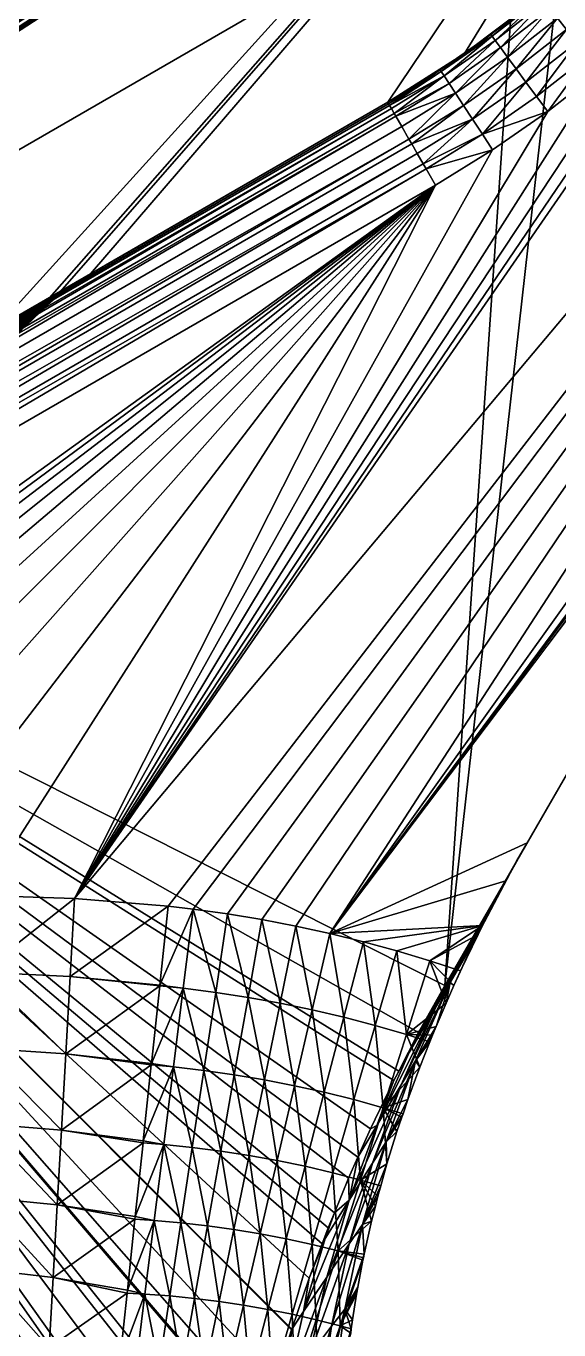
# Model space of a CAD drawing. Header units: metres. Extents: x -44.6 to 35.4, y -44.1 to 26.9.
# Drawn here: x 8.24 to 13.81, y -26.23 to -12.6 of the extents above; entities that cross this region are included whole.
import ezdxf

# ---------------------------------------------------------------- set-up
doc = ezdxf.new("R2010")
doc.units = ezdxf.units.M

msp = doc.modelspace()

# ---------------------------------------------------------------- linework, layer by layer
for points in [[(4.140051, -13.14953, 114.663116), (17.724459, -4.469319, 114.232147), (17.695774, -4.748909, 113.849396)], [(17.724459, -4.469319, 114.232147), (4.140051, -13.14953, 114.663116), (4.419555, -12.813452, 114.87146)], [(17.724459, -4.469319, 114.232147), (4.419555, -12.813452, 114.87146), (4.679058, -12.473799, 115.090851)], [(4.140051, -13.14953, 114.663116), (17.695774, -4.748909, 113.849396), (17.661949, -5.015079, 113.456718)], [(2.237659, -14.918942, 113.873039), (17.661142, -5.021428, 113.44735), (17.623137, -5.273853, 113.04364)], [(17.661142, -5.021428, 113.44735), (2.237659, -14.918942, 113.873039), (2.484831, -14.73149, 113.914696)], [(2.484831, -14.73149, 113.914696), (2.723583, -14.540134, 113.971428), (17.661142, -5.021428, 113.44735)], [(17.661142, -5.021428, 113.44735), (2.723583, -14.540134, 113.971428), (2.907681, -14.385259, 114.026505)], [(2.907681, -14.385259, 114.026505), (3.086939, -14.227962, 114.089783), (17.661142, -5.021428, 113.44735)], [(3.086939, -14.227962, 114.089783), (3.431673, -13.906092, 114.238724), (17.661142, -5.021428, 113.44735)], [(17.661142, -5.021428, 113.44735), (3.431673, -13.906092, 114.238724), (3.768944, -13.563991, 114.419838)], [(17.661142, -5.021428, 113.44735), (3.768944, -13.563991, 114.419838), (4.084986, -13.215741, 114.62207)], [(17.661142, -5.021428, 113.44735), (4.084986, -13.215741, 114.62207), (4.140051, -13.14953, 114.663116)], [(4.140051, -13.14953, 114.663116), (17.661949, -5.015079, 113.456718), (17.661142, -5.021428, 113.44735)], [(4.748783, -19.262552, 123.214554), (17.662024, -5.01509, 123.214554), (6.634418, -8.177926, 123.214554)], [(17.662024, -5.01509, 123.214554), (4.748783, -19.262552, 123.214554), (8.177211, -15.78687, 123.214554)], [(8.177211, -15.78687, 123.214554), (8.521244, -15.458894, 123.214554), (17.662024, -5.01509, 123.214554)], [(17.662024, -5.01509, 123.214554), (8.521244, -15.458894, 123.214554), (8.91276, -15.189372, 123.214554)], [(17.662024, -5.01509, 123.214554), (8.91276, -15.189372, 123.214554), (12.021021, -13.394816, 123.214554)], [(17.662024, -5.01509, 123.214554), (12.021021, -13.394816, 123.214554), (12.823813, -12.885969, 123.214554)], [(12.823813, -12.885969, 123.214554), (13.581844, -12.312566, 123.214554), (17.662024, -5.01509, 123.214554)], [(2.237659, -14.918942, 113.873039), (17.623137, -5.273853, 113.04364), (17.582113, -5.511374, 112.629128)], [(-9.569933, -22.998188, 113.261086), (17.582113, -5.511374, 112.629128), (17.539806, -5.729962, 112.209213)], [(1.567932, -15.377199, 113.843132), (17.582113, -5.511374, 112.629128), (-9.569933, -22.998188, 113.261086)], [(1.567932, -15.377199, 113.843132), (1.767697, -15.247705, 113.839844), (17.582113, -5.511374, 112.629128)], [(1.767697, -15.247705, 113.839844), (1.965553, -15.113539, 113.846657), (17.582113, -5.511374, 112.629128)], [(17.582113, -5.511374, 112.629128), (1.965553, -15.113539, 113.846657), (2.237659, -14.918942, 113.873039)], [(-9.569933, -22.998188, 113.261086), (17.539806, -5.729962, 112.209213), (17.497314, -5.928675, 111.781853)], [(17.497314, -5.928675, 111.781853), (-9.395149, -23.300922, 112.287781), (-9.569933, -22.998188, 113.261086)], [(-9.395149, -23.300922, 112.287781), (17.497314, -5.928675, 111.781853), (17.492678, -5.950356, 111.735222)], [(17.492678, -5.950356, 111.735222), (17.453777, -6.118046, 111.326683), (-9.395149, -23.300922, 112.287781)], [(-9.395149, -23.300922, 112.287781), (17.453777, -6.118046, 111.326683), (17.416901, -6.267367, 110.911598)], [(17.416901, -6.267367, 110.911598), (-9.258131, -23.538244, 111.290581), (-9.395149, -23.300922, 112.287781)], [(-9.258131, -23.538244, 111.290581), (17.416901, -6.267367, 110.911598), (17.38167, -6.402583, 110.47126)], [(-9.258131, -23.538244, 105.138535), (17.416901, -6.267367, 105.517509), (12.551908, -9.18337, 104.714561)], [(17.381706, -6.402446, 105.957367), (17.416901, -6.267367, 105.517509), (-9.258131, -23.538244, 105.138535)], [(17.350845, -6.515698, 106.406235), (17.381706, -6.402446, 105.957367), (-9.258131, -23.538244, 105.138535)], [(-9.258131, -23.538244, 111.290581), (17.38167, -6.402583, 110.47126), (17.350845, -6.515698, 110.022881)], [(-9.258131, -23.538244, 105.138535), (-9.159682, -23.708763, 106.153786), (17.350845, -6.515698, 106.406235)], [(17.350845, -6.515698, 110.022881), (-9.159682, -23.708763, 110.275322), (-9.258131, -23.538244, 111.290581)], [(-9.159682, -23.708763, 110.275322), (17.350845, -6.515698, 110.022881), (17.325912, -6.604013, 109.574196)], [(17.325846, -6.604247, 106.8563), (17.350845, -6.515698, 106.406235), (-9.159682, -23.708763, 106.153786)], [(-9.159682, -23.708763, 110.275322), (17.325912, -6.604013, 109.574196), (17.307434, -6.667793, 109.121834)], [(17.307434, -6.667792, 107.307274), (17.325846, -6.604247, 106.8563), (-9.159682, -23.708763, 106.153786)], [(-9.159682, -23.708763, 106.153786), (-9.100381, -23.811476, 107.181137), (17.307434, -6.667792, 107.307274)], [(17.307434, -6.667793, 109.121834), (-9.100381, -23.811476, 109.247971), (-9.159682, -23.708763, 110.275322)], [(17.296112, -6.706204, 107.760666), (17.307434, -6.667792, 107.307274), (-9.100381, -23.811476, 107.181137)], [(-9.100381, -23.811476, 109.247971), (17.307434, -6.667793, 109.121834), (17.296103, -6.706233, 108.667938)], [(8.746786, -21.719042, 95.214554), (21.437355, -6.63045, 95.214554), (15.745667, -11.589115, 95.214554)], [(21.437355, -6.63045, 95.214554), (8.746786, -21.719042, 95.214554), (9.724518, -21.798756, 95.214554)], [(21.437355, -6.63045, 95.214554), (9.724518, -21.798756, 95.214554), (9.985228, -21.828854, 95.214554)], [(9.985228, -21.828854, 95.214554), (10.346377, -21.878706, 95.214554), (21.437355, -6.63045, 95.214554)], [(10.346377, -21.878706, 95.214554), (10.705107, -21.937735, 95.214554), (21.437355, -6.63045, 95.214554)], [(10.705107, -21.937735, 95.214554), (11.061378, -22.005899, 95.214554), (21.437355, -6.63045, 95.214554)], [(21.437355, -6.63045, 95.214554), (11.061378, -22.005899, 95.214554), (11.415153, -22.083172, 95.214554)], [(11.415153, -22.083172, 95.214554), (22.101021, -7.142274, 95.214554), (21.437355, -6.63045, 95.214554)], [(17.292297, -6.719032, 108.214554), (17.296112, -6.706204, 107.760666), (-9.100381, -23.811476, 107.181137)], [(-9.083311, -23.841042, 108.3573), (-9.100381, -23.811476, 109.247971), (17.296103, -6.706233, 108.667938)], [(-9.100381, -23.811476, 107.181137), (-9.080575, -23.845781, 108.214554), (17.292297, -6.719032, 108.214554)], [(-9.083311, -23.841042, 108.3573), (17.296103, -6.706233, 108.667938), (17.292297, -6.719032, 108.214554)], [(17.292297, -6.719032, 108.214554), (-9.080575, -23.845781, 108.214554), (-9.083311, -23.841042, 108.3573)], [(18.411325, -12.660545, 95.214554), (22.101021, -7.142274, 95.214554), (11.415153, -22.083172, 95.214554)], [(5.81724, -12.935119, 102.660133), (12.421088, -9.122383, 93.214554), (1.162759, -15.622385, 93.214554)], [(2.16276, -17.354435, 91.214554), (1.162759, -15.622385, 93.214554), (12.421088, -9.122383, 93.214554)], [(12.421088, -9.122383, 93.214554), (13.421089, -10.854434, 91.214554), (2.16276, -17.354435, 91.214554)], [(12.421088, -9.122383, 93.214554), (5.81724, -12.935119, 102.660133), (6.80134, -12.366948, 102.829315)], [(12.551908, -9.18337, 104.714561), (12.54543, -9.18733, 104.713814), (-9.258131, -23.538244, 105.138535)], [(12.54543, -9.18733, 104.713814), (12.356183, -9.303044, 104.692131), (-9.258131, -23.538244, 105.138535)], [(-9.258131, -23.538244, 105.138535), (12.356183, -9.303044, 104.692131), (11.400225, -9.867153, 104.532005)], [(-9.395149, -23.300922, 104.141327), (11.400225, -9.867153, 104.532005), (10.661944, -10.302811, 104.40834)], [(11.400225, -9.867153, 104.532005), (-9.395149, -23.300922, 104.141327), (-9.258131, -23.538244, 105.138535)], [(10.661944, -10.302811, 104.40834), (9.564769, -10.949941, 104.235352), (-9.395149, -23.300922, 104.141327)], [(12.618902, -22.626551, 91.214554), (13.421089, -10.854434, 91.214554), (13.98401, -10.485868, 91.214554)], [(13.98401, -10.485868, 91.214554), (18.706617, -12.082315, 91.214554), (12.618902, -22.626551, 91.214554)], [(2.16276, -17.354435, 91.214554), (13.421089, -10.854434, 91.214554), (12.618902, -22.626551, 91.214554)], [(-9.395149, -23.300922, 104.141327), (9.564769, -10.949941, 104.235352), (8.830398, -11.383082, 104.119568)], [(8.830398, -11.383082, 104.119568), (6.792169, -12.584664, 103.815926), (-9.395149, -23.300922, 104.141327)], [(15.745667, -11.589115, 95.214554), (15.273585, -12.107535, 95.214554), (8.746786, -21.719042, 95.214554)], [(8.746786, -21.719042, 95.214554), (15.273585, -12.107535, 95.214554), (14.773179, -12.598671, 95.214554)], [(12.618902, -22.626551, 91.214554), (18.706617, -12.082315, 91.214554), (18.668928, -12.147594, 91.370338)], [(14.292225, -12.080325, 95.507446), (13.794888, -12.516478, 95.507446), (13.891568, -12.633166, 95.383087)], [(18.668928, -12.147594, 91.370338), (18.381775, -12.64496, 92.611183), (12.618902, -22.626551, 91.214554)], [(13.581844, -12.312566, 123.214554), (12.823813, -12.885969, 123.214554), (13.099953, -12.688397, 96.214554)], [(13.581287, -12.311853, 96.214554), (13.099953, -12.688397, 96.214554), (13.111362, -12.703857, 96.019463)], [(13.099953, -12.688397, 96.214554), (13.581287, -12.311853, 96.214554), (13.581844, -12.312566, 123.214554)], [(13.111362, -12.703857, 96.019463), (13.620281, -12.305736, 96.019463), (13.581287, -12.311853, 96.214554)], [(13.620281, -12.305736, 96.019463), (13.111362, -12.703857, 96.019463), (13.145154, -12.749643, 95.831871)], [(13.145154, -12.749643, 95.831871), (13.656587, -12.349555, 95.831871), (13.620281, -12.305736, 96.019463)], [(13.656587, -12.349555, 95.831871), (13.145154, -12.749643, 95.831871), (13.200029, -12.823997, 95.658981)], [(13.200029, -12.823997, 95.658981), (13.715545, -12.420714, 95.658981), (13.656587, -12.349555, 95.831871)], [(13.715545, -12.420714, 95.658981), (13.200029, -12.823997, 95.658981), (13.273878, -12.924059, 95.507446)], [(13.273878, -12.924059, 95.507446), (13.794888, -12.516478, 95.507446), (13.715545, -12.420714, 95.658981)], [(13.794888, -12.516478, 95.507446), (13.273878, -12.924059, 95.507446), (13.363864, -13.045984, 95.383087)], [(13.363864, -13.045984, 95.383087), (13.891568, -12.633166, 95.383087), (13.794888, -12.516478, 95.507446)], [(14.773179, -12.598671, 95.214554), (14.246022, -13.060976, 95.214554), (8.746786, -21.719042, 95.214554)], [(11.415153, -22.083172, 95.214554), (18.122473, -13.110859, 95.214554), (18.411325, -12.660545, 95.214554)], [(12.618902, -22.626551, 91.214554), (18.381775, -12.64496, 92.611183), (18.10202, -13.129509, 93.920677)], [(13.891568, -12.633166, 95.383087), (13.363864, -13.045984, 95.383087), (13.466527, -13.185089, 95.290672)], [(13.466527, -13.185089, 95.290672), (14.00187, -12.766295, 95.290672), (13.891568, -12.633166, 95.383087)], [(12.821237, -12.882264, 96.214554), (12.580922, -13.072818, 96.019463), (13.111362, -12.703857, 96.019463)], [(13.111362, -12.703857, 96.019463), (12.580922, -13.072818, 96.019463), (12.612093, -13.120426, 95.831871)], [(12.612093, -13.120426, 95.831871), (13.145154, -12.749643, 95.831871), (13.111362, -12.703857, 96.019463)], [(13.145154, -12.749643, 95.831871), (12.612093, -13.120426, 95.831871), (12.662713, -13.19774, 95.658981)], [(12.662713, -13.19774, 95.658981), (13.200029, -12.823997, 95.658981), (13.145154, -12.749643, 95.831871)], [(13.111362, -12.703857, 96.019463), (13.099953, -12.688397, 96.214554), (12.821237, -12.882264, 96.214554)], [(12.823813, -12.885969, 123.214554), (12.821237, -12.882264, 96.214554), (13.099953, -12.688397, 96.214554)], [(14.00187, -12.766295, 95.290672), (13.466527, -13.185089, 95.290672), (13.577924, -13.336025, 95.233772)], [(13.577924, -13.336025, 95.233772), (14.121554, -12.910748, 95.233772), (14.00187, -12.766295, 95.290672)], [(12.570396, -13.056742, 96.214554), (12.823813, -12.885969, 123.214554), (12.021021, -13.394816, 123.214554)], [(12.821237, -12.882264, 96.214554), (12.570396, -13.056742, 96.214554), (12.580922, -13.072818, 96.019463)], [(12.570396, -13.056742, 96.214554), (12.821237, -12.882264, 96.214554), (12.823813, -12.885969, 123.214554)], [(13.200029, -12.823997, 95.658981), (12.662713, -13.19774, 95.658981), (12.730835, -13.301785, 95.507446)], [(12.730835, -13.301785, 95.507446), (13.273878, -12.924059, 95.507446), (13.200029, -12.823997, 95.658981)], [(13.273878, -12.924059, 95.507446), (12.730835, -13.301785, 95.507446), (12.813843, -13.428564, 95.383087)], [(12.813843, -13.428564, 95.383087), (13.363864, -13.045984, 95.383087), (13.273878, -12.924059, 95.507446)], [(14.121554, -12.910748, 95.233772), (13.577924, -13.336025, 95.233772), (13.693772, -13.492995, 95.214554)], [(13.693772, -13.492995, 95.214554), (14.246022, -13.060976, 95.214554), (14.121554, -12.910748, 95.233772)], [(14.246022, -13.060976, 95.214554), (13.693772, -13.492995, 95.214554), (8.746786, -21.719042, 95.214554)], [(12.570396, -13.056742, 96.214554), (12.02102, -13.394815, 96.214554), (12.030627, -13.411455, 96.019463)], [(12.021021, -13.394816, 123.214554), (12.02102, -13.394815, 96.214554), (12.570396, -13.056742, 96.214554)], [(12.030627, -13.411455, 96.019463), (12.580922, -13.072818, 96.019463), (12.570396, -13.056742, 96.214554)], [(12.580922, -13.072818, 96.019463), (12.030627, -13.411455, 96.019463), (12.040105, -13.427871, 95.956978)], [(12.612093, -13.120426, 95.831871), (12.580922, -13.072818, 96.019463), (12.040105, -13.427871, 95.956978)], [(13.363864, -13.045984, 95.383087), (12.813843, -13.428564, 95.383087), (12.908545, -13.573206, 95.290672)], [(12.908545, -13.573206, 95.290672), (13.466527, -13.185089, 95.290672), (13.363864, -13.045984, 95.383087)], [(17.846838, -13.571497, 95.214554), (18.122473, -13.110859, 95.214554), (11.415153, -22.083172, 95.214554)], [(12.040105, -13.427871, 95.956978), (12.05908, -13.460737, 95.831871), (12.612093, -13.120426, 95.831871)], [(12.612093, -13.120426, 95.831871), (12.05908, -13.460737, 95.831871), (12.089895, -13.51411, 95.716576)], [(12.089895, -13.51411, 95.716576), (12.662713, -13.19774, 95.658981), (12.612093, -13.120426, 95.831871)], [(12.089895, -13.51411, 95.716576), (12.105286, -13.540767, 95.658981), (12.662713, -13.19774, 95.658981)], [(12.730835, -13.301785, 95.507446), (12.662713, -13.19774, 95.658981), (12.105286, -13.540767, 95.658981)], [(12.637504, -22.594332, 91.291245), (12.618902, -22.626551, 91.214554), (18.10202, -13.129509, 93.920677)], [(18.10202, -13.129509, 93.920677), (12.924656, -22.09697, 92.525604), (12.637504, -22.594332, 91.291245)], [(13.466527, -13.185089, 95.290672), (12.908545, -13.573206, 95.290672), (13.011303, -13.730152, 95.233772)], [(13.093876, -21.803871, 93.300705), (12.924656, -22.09697, 92.525604), (18.10202, -13.129509, 93.920677)], [(13.011303, -13.730152, 95.233772), (13.577924, -13.336025, 95.233772), (13.466527, -13.185089, 95.290672)], [(13.369132, -21.327114, 94.646561), (13.093876, -21.803871, 93.300705), (18.10202, -13.129509, 93.920677)], [(13.369132, -21.327114, 94.646561), (18.10202, -13.129509, 93.920677), (17.846838, -13.571497, 95.214554)], [(12.105286, -13.540767, 95.658981), (12.167467, -13.648468, 95.507446), (12.730835, -13.301785, 95.507446)], [(12.730835, -13.301785, 95.507446), (12.167467, -13.648468, 95.507446), (12.243236, -13.779702, 95.383087)], [(12.243236, -13.779702, 95.383087), (12.813843, -13.428564, 95.383087), (12.730835, -13.301785, 95.507446)], [(13.693772, -13.492995, 95.214554), (13.577924, -13.336025, 95.233772), (13.011303, -13.730152, 95.233772)], [(12.030627, -13.411455, 96.019463), (12.02102, -13.394815, 96.214554), (-8.330575, -25.144817, 96.214554)], [(-3.08724, -22.117577, 99.214554), (-8.330575, -25.144817, 96.214554), (12.02102, -13.394815, 96.214554)], [(12.030627, -13.411455, 96.019463), (-8.330575, -25.144817, 96.214554), (-8.313538, -25.174328, 95.955734)], [(-8.313538, -25.174328, 95.955734), (12.040105, -13.427871, 95.956978), (12.030627, -13.411455, 96.019463)], [(12.05908, -13.460737, 95.831871), (12.040105, -13.427871, 95.956978), (-8.313538, -25.174328, 95.955734)], [(-8.313538, -25.174328, 95.955734), (-8.263588, -25.260843, 95.714554), (12.05908, -13.460737, 95.831871)], [(-8.263588, -25.260843, 95.714554), (12.089895, -13.51411, 95.716576), (12.05908, -13.460737, 95.831871)], [(12.02102, -13.394815, 96.214554), (8.91276, -15.189371, 99.214554), (-3.08724, -22.117577, 99.214554)], [(8.91276, -15.189371, 99.214554), (12.02102, -13.394815, 96.214554), (12.021021, -13.394816, 123.214554)], [(12.021021, -13.394816, 123.214554), (8.91276, -15.189372, 123.214554), (8.91276, -15.189371, 99.214554)], [(12.813843, -13.428564, 95.383087), (12.243236, -13.779702, 95.383087), (12.272029, -13.829575, 95.352303)], [(12.908545, -13.573206, 95.290672), (12.813843, -13.428564, 95.383087), (12.272029, -13.829575, 95.352303)], [(12.105286, -13.540767, 95.658981), (12.089895, -13.51411, 95.716576), (-8.263588, -25.260843, 95.714554)], [(12.105286, -13.540767, 95.658981), (-8.263588, -25.260843, 95.714554), (-8.184129, -25.39847, 95.507446)], [(-8.184129, -25.39847, 95.507446), (12.167467, -13.648468, 95.507446), (12.105286, -13.540767, 95.658981)], [(8.746786, -21.719042, 95.214554), (13.693772, -13.492995, 95.214554), (13.118168, -13.89337, 95.214554)], [(13.478681, -21.137369, 95.214554), (17.846838, -13.571497, 95.214554), (11.415153, -22.083172, 95.214554)], [(12.272029, -13.829575, 95.352303), (12.329679, -13.929427, 95.290672), (12.908545, -13.573206, 95.290672)], [(12.908545, -13.573206, 95.290672), (12.329679, -13.929427, 95.290672), (12.392232, -14.037772, 95.252724)], [(12.392232, -14.037772, 95.252724), (13.011303, -13.730152, 95.233772), (12.908545, -13.573206, 95.290672)], [(13.011303, -13.730152, 95.233772), (13.118168, -13.89337, 95.214554), (13.693772, -13.492995, 95.214554)], [(17.846838, -13.571497, 95.214554), (13.478681, -21.137369, 95.214554), (13.369132, -21.327114, 94.646561)], [(12.243236, -13.779702, 95.383087), (12.167467, -13.648468, 95.507446), (-8.184129, -25.39847, 95.507446)], [(12.392232, -14.037772, 95.252724), (12.423475, -14.091887, 95.233772), (13.011303, -13.730152, 95.233772)], [(13.118168, -13.89337, 95.214554), (13.011303, -13.730152, 95.233772), (12.423475, -14.091887, 95.233772)], [(12.243236, -13.779702, 95.383087), (-8.184129, -25.39847, 95.507446), (-8.080575, -25.577831, 95.348526)], [(-8.080575, -25.577831, 95.348526), (12.272029, -13.829575, 95.352303), (12.243236, -13.779702, 95.383087)], [(12.329679, -13.929427, 95.290672), (12.272029, -13.829575, 95.352303), (-8.080575, -25.577831, 95.348526)], [(8.746786, -21.719042, 95.214554), (13.118168, -13.89337, 95.214554), (12.52102, -14.26084, 95.214554)], [(12.423475, -14.091887, 95.233772), (12.52102, -14.26084, 95.214554), (13.118168, -13.89337, 95.214554)], [(-8.080575, -25.577831, 95.348526), (-7.959985, -25.786699, 95.248627), (12.329679, -13.929427, 95.290672)], [(-7.959985, -25.786699, 95.248627), (12.392232, -14.037772, 95.252724), (12.329679, -13.929427, 95.290672)], [(12.423475, -14.091887, 95.233772), (12.392232, -14.037772, 95.252724), (-7.959985, -25.786699, 95.248627)], [(12.423475, -14.091887, 95.233772), (-7.959985, -25.786699, 95.248627), (-7.830575, -26.010843, 95.214554)], [(-7.830575, -26.010843, 95.214554), (12.52102, -14.26084, 95.214554), (12.423475, -14.091887, 95.233772)], [(-0.265666, -23.472958, 95.214554), (12.52102, -14.26084, 95.214554), (-7.830575, -26.010843, 95.214554)], [(12.52102, -14.26084, 95.214554), (-0.265666, -23.472958, 95.214554), (0.535143, -23.102814, 95.214554)], [(12.52102, -14.26084, 95.214554), (0.535143, -23.102814, 95.214554), (1.363965, -22.772717, 95.214554)], [(12.52102, -14.26084, 95.214554), (1.363965, -22.772717, 95.214554), (2.218925, -22.484045, 95.214554)], [(12.52102, -14.26084, 95.214554), (2.218925, -22.484045, 95.214554), (3.098, -22.2381, 95.214554)], [(12.52102, -14.26084, 95.214554), (3.098, -22.2381, 95.214554), (3.99901, -22.036098, 95.214554)], [(12.52102, -14.26084, 95.214554), (3.99901, -22.036098, 95.214554), (4.919626, -21.879139, 95.214554)], [(12.52102, -14.26084, 95.214554), (4.919626, -21.879139, 95.214554), (5.857379, -21.768198, 95.214554)], [(12.52102, -14.26084, 95.214554), (5.857379, -21.768198, 95.214554), (6.809661, -21.704111, 95.214554)], [(12.52102, -14.26084, 95.214554), (6.809661, -21.704111, 95.214554), (7.773744, -21.687557, 95.214554)], [(12.52102, -14.26084, 95.214554), (7.773744, -21.687557, 95.214554), (8.746786, -21.719042, 95.214554)], [(-2.876707, -22.006912, 99.223984), (-3.08724, -22.117577, 99.214554), (8.91276, -15.189371, 99.214554)], [(-2.658069, -21.913273, 99.252213), (-2.876707, -22.006912, 99.223984), (8.91276, -15.189371, 99.214554)], [(-2.4327, -21.83725, 99.299057), (-2.658069, -21.913273, 99.252213), (8.91276, -15.189371, 99.214554)], [(-2.202017, -21.77932, 99.364227), (-2.4327, -21.83725, 99.299057), (8.91276, -15.189371, 99.214554)], [(-1.96747, -21.739845, 99.447319), (-2.202017, -21.77932, 99.364227), (8.91276, -15.189371, 99.214554)], [(-1.730533, -21.719076, 99.547798), (-1.96747, -21.739845, 99.447319), (8.91276, -15.189371, 99.214554)], [(-1.730533, -21.719076, 99.547798), (8.91276, -15.189371, 99.214554), (8.711655, -15.316366, 99.223984)], [(8.91276, -15.189372, 123.214554), (8.521244, -15.458894, 123.214554), (8.521243, -15.458893, 99.252213)], [(8.521243, -15.458893, 99.252213), (8.711655, -15.316366, 99.223984), (8.91276, -15.189372, 123.214554)], [(8.711655, -15.316366, 99.223984), (8.91276, -15.189371, 99.214554), (8.91276, -15.189372, 123.214554)], [(8.711655, -15.316366, 99.223984), (-1.492695, -21.717142, 99.665039), (-1.730533, -21.719076, 99.547798)], [(-1.255451, -21.734056, 99.798309), (-1.492695, -21.717142, 99.665039), (8.711655, -15.316366, 99.223984)], [(-1.020293, -21.769711, 99.94677), (-1.255451, -21.734056, 99.798309), (8.711655, -15.316366, 99.223984)], [(-0.788698, -21.823883, 100.109482), (-1.020293, -21.769711, 99.94677), (8.711655, -15.316366, 99.223984)], [(8.711655, -15.316366, 99.223984), (-0.562123, -21.896231, 100.285423), (-0.788698, -21.823883, 100.109482)], [(8.711655, -15.316366, 99.223984), (-0.341991, -21.986301, 100.473488), (-0.562123, -21.896231, 100.285423)], [(-0.341991, -21.986301, 100.473488), (8.711655, -15.316366, 99.223984), (8.521243, -15.458893, 99.252213)], [(8.521243, -15.458893, 99.252213), (-0.129687, -22.093527, 100.672501), (-0.341991, -21.986301, 100.473488)], [(8.521243, -15.458893, 99.252213), (0.073456, -22.217234, 100.88121), (-0.129687, -22.093527, 100.672501)], [(8.521243, -15.458893, 99.252213), (0.266161, -22.356646, 101.098297), (0.073456, -22.217234, 100.88121)], [(8.521243, -15.458893, 99.252213), (0.447215, -22.510885, 101.322395), (0.266161, -22.356646, 101.098297)], [(0.447215, -22.510885, 101.322395), (8.521243, -15.458893, 99.252213), (8.342721, -15.616056, 99.299057)], [(8.521244, -15.458894, 123.214554), (8.177211, -15.78687, 123.214554), (8.17721, -15.786868, 99.364227)], [(8.17721, -15.786868, 99.364227), (8.342721, -15.616056, 99.299057), (8.521244, -15.458894, 123.214554)], [(8.342721, -15.616056, 99.299057), (8.521243, -15.458893, 99.252213), (8.521244, -15.458894, 123.214554)], [(8.342721, -15.616056, 99.299057), (0.615482, -22.678984, 101.552109), (0.447215, -22.510885, 101.322395)], [(8.342721, -15.616056, 99.299057), (0.769903, -22.859882, 101.78598), (0.615482, -22.678984, 101.552109)], [(8.342721, -15.616056, 99.299057), (0.945223, -23.067636, 102.053566), (0.769903, -22.859882, 101.78598)], [(0.945223, -23.067636, 102.053566), (8.342721, -15.616056, 99.299057), (8.17721, -15.786868, 99.364227)], [(1.288379, -17.817396, 91.214554), (2.16276, -17.354435, 91.214554), (10.049368, -31.351114, 91.214554)], [(2.16276, -17.354435, 91.214554), (10.557396, -27.85586, 91.214554), (10.525098, -28.002325, 91.214554)], [(2.16276, -17.354435, 91.214554), (10.695415, -27.304846, 91.214554), (10.691051, -27.322269, 91.214554)], [(10.691051, -27.322269, 91.214554), (10.557396, -27.85586, 91.214554), (2.16276, -17.354435, 91.214554)], [(2.16276, -17.354435, 91.214554), (10.848589, -26.759731, 91.214554), (10.747221, -27.12048, 91.214554)], [(10.747221, -27.12048, 91.214554), (10.695415, -27.304846, 91.214554), (2.16276, -17.354435, 91.214554)], [(2.16276, -17.354435, 91.214554), (11.016867, -26.220625, 91.214554), (11.015056, -26.226429, 91.214554)], [(2.16276, -17.354435, 91.214554), (10.092934, -30.754549, 91.214554), (10.056108, -31.255354, 91.214554)], [(11.015056, -26.226429, 91.214554), (10.848589, -26.759731, 91.214554), (2.16276, -17.354435, 91.214554)], [(10.056108, -31.255354, 91.214554), (10.049854, -31.34041, 91.214554), (2.16276, -17.354435, 91.214554)], [(2.16276, -17.354435, 91.214554), (10.15245, -30.170649, 91.214554), (10.114154, -30.546362, 91.214554)], [(2.16276, -17.354435, 91.214554), (11.200224, -25.687647, 91.214554), (11.016867, -26.220625, 91.214554)], [(2.16276, -17.354435, 91.214554), (11.398661, -25.160925, 91.214554), (11.336302, -25.326447, 91.214554)], [(10.114154, -30.546362, 91.214554), (10.092934, -30.754549, 91.214554), (2.16276, -17.354435, 91.214554)], [(2.16276, -17.354435, 91.214554), (10.228503, -29.588749, 91.214554), (10.211589, -29.718166, 91.214554)], [(2.16276, -17.354435, 91.214554), (10.434608, -28.412678, 91.214554), (10.347771, -28.869349, 91.214554)], [(11.336302, -25.326447, 91.214554), (11.200224, -25.687647, 91.214554), (2.16276, -17.354435, 91.214554)], [(10.211589, -29.718166, 91.214554), (10.15245, -30.170649, 91.214554), (2.16276, -17.354435, 91.214554)], [(2.16276, -17.354435, 91.214554), (10.321231, -29.008917, 91.214554), (10.257986, -29.404394, 91.214554)], [(10.525098, -28.002325, 91.214554), (10.434608, -28.412678, 91.214554), (2.16276, -17.354435, 91.214554)], [(2.16276, -17.354435, 91.214554), (11.6122, -24.640604, 91.214554), (11.463437, -25.003086, 91.214554)], [(10.257986, -29.404394, 91.214554), (10.228503, -29.588749, 91.214554), (2.16276, -17.354435, 91.214554)], [(11.463437, -25.003086, 91.214554), (11.398661, -25.160925, 91.214554), (2.16276, -17.354435, 91.214554)], [(10.347771, -28.869349, 91.214554), (10.321231, -29.008917, 91.214554), (2.16276, -17.354435, 91.214554)], [(2.16276, -17.354435, 91.214554), (11.840897, -24.126833, 91.214554), (11.709023, -24.423088, 91.214554)], [(11.709023, -24.423088, 91.214554), (11.6122, -24.640604, 91.214554), (2.16276, -17.354435, 91.214554)], [(2.16276, -17.354435, 91.214554), (12.084832, -23.61978, 91.214554), (11.840897, -24.126833, 91.214554)], [(2.16276, -17.354435, 91.214554), (12.344119, -23.119621, 91.214554), (12.135873, -23.521324, 91.214554)], [(12.135873, -23.521324, 91.214554), (12.084832, -23.61978, 91.214554), (2.16276, -17.354435, 91.214554)], [(12.618902, -22.626551, 91.214554), (12.344119, -23.119621, 91.214554), (2.16276, -17.354435, 91.214554)], [(10.049854, -31.34041, 91.214554), (10.049368, -31.351114, 91.214554), (2.16276, -17.354435, 91.214554)], [(10.037395, -33.610336, 91.214554), (0.338596, -18.232346, 91.214554), (1.288379, -17.817396, 91.214554)], [(1.288379, -17.817396, 91.214554), (10.016404, -32.884335, 91.214554), (10.016409, -32.884769, 91.214554)], [(1.288379, -17.817396, 91.214554), (10.012745, -32.517967, 91.214554), (10.016404, -32.884335, 91.214554)], [(10.016409, -32.884769, 91.214554), (10.018656, -33.109734, 91.214554), (1.288379, -17.817396, 91.214554)], [(1.288379, -17.817396, 91.214554), (10.023139, -31.928211, 91.214554), (10.019559, -32.131329, 91.214554)], [(10.019559, -32.131329, 91.214554), (10.012745, -32.517967, 91.214554), (1.288379, -17.817396, 91.214554)], [(10.049368, -31.351114, 91.214554), (10.023139, -31.928211, 91.214554), (1.288379, -17.817396, 91.214554)], [(10.018656, -33.109734, 91.214554), (10.037395, -33.610336, 91.214554), (1.288379, -17.817396, 91.214554)], [(10.037395, -33.610336, 91.214554), (-0.640222, -18.573206, 91.214554), (0.338596, -18.232346, 91.214554)], [(-1.642307, -18.837969, 91.214554), (-0.640222, -18.573206, 91.214554), (10.037395, -33.610336, 91.214554)], [(10.037395, -33.610336, 91.214554), (-2.66175, -19.025072, 91.214554), (-1.642307, -18.837969, 91.214554)], [(10.037395, -33.610336, 91.214554), (-3.692543, -19.133413, 91.214554), (-2.66175, -19.025072, 91.214554)], [(-4.72861, -19.162354, 91.214554), (10.037395, -33.610336, 91.214554), (-17.179567, -30.617912, 91.214554)], [(-4.72861, -19.162354, 91.214554), (-3.692543, -19.133413, 91.214554), (10.037395, -33.610336, 91.214554)], [(11.415153, -22.083172, 95.214554), (13.257094, -21.533148, 95.214554), (13.478681, -21.137369, 95.214554)], [(13.369132, -21.327114, 94.646561), (13.478681, -21.137369, 95.214554), (13.257094, -21.533148, 95.214554)], [(13.369132, -21.327114, 94.646561), (12.930188, -22.154917, 95.01403), (12.673466, -22.595297, 93.682411)], [(12.673466, -22.595297, 93.682411), (13.093876, -21.803871, 93.300705), (13.369132, -21.327114, 94.646561)], [(13.012599, -22.00061, 95.214554), (12.930188, -22.154917, 95.01403), (13.369132, -21.327114, 94.646561)], [(13.369132, -21.327114, 94.646561), (13.257094, -21.533148, 95.214554), (13.012599, -22.00061, 95.214554)], [(11.415153, -22.083172, 95.214554), (13.012599, -22.00061, 95.214554), (13.257094, -21.533148, 95.214554)], [(8.746786, -21.719042, 95.214554), (7.773744, -21.687557, 95.214554), (7.767634, -22.488251, 95.246666)], [(7.767634, -22.488251, 95.246666), (8.700425, -22.532866, 95.247833), (8.746786, -21.719042, 95.214554)], [(9.724518, -21.798756, 95.214554), (8.746786, -21.719042, 95.214554), (8.700425, -22.532866, 95.247833)], [(8.700425, -22.532866, 95.247833), (9.636999, -22.624063, 95.249344), (9.724518, -21.798756, 95.214554)], [(9.985228, -21.828854, 95.214554), (9.724518, -21.798756, 95.214554), (9.636999, -22.624063, 95.249344)], [(13.093876, -21.803871, 93.300705), (12.673466, -22.595297, 93.682411), (12.51529, -22.866823, 92.915375)], [(12.51529, -22.866823, 92.915375), (12.924656, -22.09697, 92.525604), (13.093876, -21.803871, 93.300705)], [(9.636999, -22.624063, 95.249344), (9.881852, -22.6567, 95.249413), (9.985228, -21.828854, 95.214554)], [(9.985228, -21.828854, 95.214554), (9.881852, -22.6567, 95.249413), (10.222145, -22.699966, 95.249107)], [(10.222145, -22.699966, 95.249107), (10.346377, -21.878706, 95.214554), (9.985228, -21.828854, 95.214554)], [(10.346377, -21.878706, 95.214554), (10.222145, -22.699966, 95.249107), (10.560268, -22.751863, 95.248802)], [(10.560268, -22.751863, 95.248802), (10.705107, -21.937735, 95.214554), (10.346377, -21.878706, 95.214554)], [(10.705107, -21.937735, 95.214554), (10.560268, -22.751863, 95.248802), (10.89619, -22.812355, 95.248497)], [(10.89619, -22.812355, 95.248497), (11.061378, -22.005899, 95.214554), (10.705107, -21.937735, 95.214554)], [(11.061378, -22.005899, 95.214554), (10.89619, -22.812355, 95.248497), (11.229878, -22.881416, 95.248184)], [(11.229878, -22.881416, 95.248184), (11.415153, -22.083172, 95.214554), (11.061378, -22.005899, 95.214554)], [(13.012599, -22.00061, 95.214554), (11.415153, -22.083172, 95.214554), (11.766388, -22.169535, 95.214554)], [(11.766388, -22.169535, 95.214554), (12.115039, -22.26499, 95.214554), (13.012599, -22.00061, 95.214554)], [(13.012599, -22.00061, 95.214554), (12.115039, -22.26499, 95.214554), (12.461057, -22.369547, 95.214554)], [(12.96809, -22.092434, 95.214554), (13.012599, -22.00061, 95.214554), (12.461057, -22.369547, 95.214554)], [(13.012599, -22.00061, 95.214554), (12.96809, -22.092434, 95.214554), (12.930188, -22.154917, 95.01403)], [(11.415153, -22.083172, 95.214554), (11.229878, -22.881416, 95.248184), (11.561296, -22.959038, 95.247879)], [(11.561296, -22.959038, 95.247879), (11.766388, -22.169535, 95.214554), (11.415153, -22.083172, 95.214554)], [(11.766388, -22.169535, 95.214554), (11.561296, -22.959038, 95.247879), (11.890405, -23.045219, 95.247566)], [(11.890405, -23.045219, 95.247566), (12.115039, -22.26499, 95.214554), (11.766388, -22.169535, 95.214554)], [(12.924656, -22.09697, 92.525604), (12.51529, -22.866823, 92.915375), (12.246358, -23.328773, 91.693665)], [(12.246358, -23.328773, 91.693665), (12.637504, -22.594332, 91.291245), (12.924656, -22.09697, 92.525604)], [(12.461057, -22.369547, 95.214554), (12.782345, -22.47563, 95.214554), (12.96809, -22.092434, 95.214554)], [(12.673466, -22.595297, 93.682411), (12.930188, -22.154917, 95.01403), (12.713346, -22.628187, 95.217606)], [(12.782345, -22.47563, 95.214554), (12.713346, -22.628187, 95.217606), (12.930188, -22.154917, 95.01403)], [(12.930188, -22.154917, 95.01403), (12.96809, -22.092434, 95.214554), (12.782345, -22.47563, 95.214554)], [(12.115039, -22.26499, 95.214554), (11.890405, -23.045219, 95.247566), (12.217164, -23.139977, 95.247261)], [(12.217164, -23.139977, 95.247261), (12.461057, -22.369547, 95.214554), (12.115039, -22.26499, 95.214554)], [(12.631018, -22.810215, 95.221237), (12.461057, -22.369547, 95.214554), (12.217164, -23.139977, 95.247261)], [(12.461057, -22.369547, 95.214554), (12.631018, -22.810215, 95.221237), (12.713346, -22.628187, 95.217606)], [(12.713346, -22.628187, 95.217606), (12.782345, -22.47563, 95.214554), (12.461057, -22.369547, 95.214554)], [(7.767634, -22.488251, 95.246666), (7.761562, -23.283804, 95.342781), (8.654373, -23.34127, 95.347443)], [(8.654373, -23.34127, 95.347443), (8.700425, -22.532866, 95.247833), (7.767634, -22.488251, 95.246666)], [(9.636265, -22.630991, 95.249634), (8.700425, -22.532866, 95.247833), (8.654373, -23.34127, 95.347443)], [(9.636265, -22.630991, 95.249634), (9.636999, -22.624063, 95.249344), (8.700425, -22.532866, 95.247833)], [(12.16025, -23.663961, 93.303574), (12.51529, -22.866823, 92.915375), (12.673466, -22.595297, 93.682411)], [(12.673466, -22.595297, 93.682411), (12.309608, -23.415012, 94.062508), (12.16025, -23.663961, 93.303574)], [(12.618902, -22.626551, 91.214554), (12.637504, -22.594332, 91.291245), (12.246358, -23.328773, 91.693665)], [(12.526951, -23.055319, 95.235794), (12.309608, -23.415012, 94.062508), (12.673466, -22.595297, 93.682411)], [(12.673466, -22.595297, 93.682411), (12.631018, -22.810215, 95.221237), (12.526951, -23.055319, 95.235794)], [(12.713346, -22.628187, 95.217606), (12.631018, -22.810215, 95.221237), (12.673466, -22.595297, 93.682411)], [(8.654373, -23.34127, 95.347443), (9.55009, -23.443626, 95.35289), (9.636265, -22.630991, 95.249634)], [(9.881852, -22.6567, 95.249413), (9.636265, -22.630991, 95.249634), (9.55009, -23.443626, 95.35289)], [(9.55009, -23.443626, 95.35289), (9.779198, -23.478775, 95.35376), (9.881852, -22.6567, 95.249413)], [(9.636999, -22.624063, 95.249344), (9.636265, -22.630991, 95.249634), (9.881852, -22.6567, 95.249413)], [(9.881852, -22.6567, 95.249413), (9.779198, -23.478775, 95.35376), (10.098771, -23.515551, 95.352531)], [(10.098771, -23.515551, 95.352531), (10.222145, -22.699966, 95.249107), (9.881852, -22.6567, 95.249413)], [(10.222145, -22.699966, 95.249107), (10.098771, -23.515551, 95.352531), (10.416421, -23.560415, 95.351311)], [(10.416421, -23.560415, 95.351311), (10.560268, -22.751863, 95.248802), (10.222145, -22.699966, 95.249107)], [(10.560268, -22.751863, 95.248802), (10.416421, -23.560415, 95.351311), (10.732123, -23.613335, 95.350082)], [(10.732123, -23.613335, 95.350082), (10.89619, -22.812355, 95.248497), (10.560268, -22.751863, 95.248802)], [(12.246358, -23.328773, 91.693665), (12.344119, -23.119621, 91.214554), (12.618902, -22.626551, 91.214554)], [(10.89619, -22.812355, 95.248497), (10.732123, -23.613335, 95.350082), (11.045849, -23.674292, 95.348862)], [(11.045849, -23.674292, 95.348862), (11.229878, -22.881416, 95.248184), (10.89619, -22.812355, 95.248497)], [(11.229878, -22.881416, 95.248184), (11.045849, -23.674292, 95.348862), (11.357571, -23.743279, 95.347626)], [(11.357571, -23.743279, 95.347626), (11.561296, -22.959038, 95.247879), (11.229878, -22.881416, 95.248184)], [(11.906022, -24.088903, 92.094559), (12.246358, -23.328773, 91.693665), (12.51529, -22.866823, 92.915375)], [(12.51529, -22.866823, 92.915375), (12.16025, -23.663961, 93.303574), (11.906022, -24.088903, 92.094559)], [(12.217164, -23.139977, 95.247261), (12.526951, -23.055319, 95.235794), (12.631018, -22.810215, 95.221237)], [(11.561296, -22.959038, 95.247879), (11.357571, -23.743279, 95.347626), (11.667254, -23.820299, 95.346397)], [(11.667254, -23.820299, 95.346397), (11.890405, -23.045219, 95.247566), (11.561296, -22.959038, 95.247879)], [(11.890405, -23.045219, 95.247566), (11.667254, -23.820299, 95.346397), (11.974867, -23.905369, 95.345161)], [(11.974867, -23.905369, 95.345161), (12.217164, -23.139977, 95.247261), (11.890405, -23.045219, 95.247566)], [(12.355574, -23.481123, 95.274071), (12.217164, -23.139977, 95.247261), (11.974867, -23.905369, 95.345161)], [(12.246358, -23.328773, 91.693665), (12.135873, -23.521324, 91.214554), (12.344119, -23.119621, 91.214554)], [(12.217164, -23.139977, 95.247261), (12.488709, -23.145388, 95.241142), (12.526951, -23.055319, 95.235794)], [(12.217164, -23.139977, 95.247261), (12.460496, -23.216536, 95.248116), (12.488709, -23.145388, 95.241142)], [(12.355574, -23.481123, 95.274071), (12.460496, -23.216536, 95.248116), (12.217164, -23.139977, 95.247261)], [(12.309608, -23.415012, 94.062508), (12.526951, -23.055319, 95.235794), (12.488709, -23.145388, 95.241142)], [(12.309608, -23.415012, 94.062508), (12.488709, -23.145388, 95.241142), (12.460496, -23.216536, 95.248116)], [(7.761562, -23.283804, 95.342781), (7.755569, -24.069107, 95.502296), (8.608936, -24.13888, 95.512733)], [(8.608936, -24.13888, 95.512733), (8.654373, -23.34127, 95.347443), (7.761562, -23.283804, 95.342781)], [(12.460496, -23.216536, 95.248116), (12.355574, -23.481123, 95.274071), (12.309608, -23.415012, 94.062508)], [(9.548631, -23.457388, 95.354637), (8.654373, -23.34127, 95.347443), (8.608936, -24.13888, 95.512733)], [(9.548631, -23.457388, 95.354637), (9.55009, -23.443626, 95.35289), (8.654373, -23.34127, 95.347443)], [(11.860972, -24.485153, 93.688606), (12.16025, -23.663961, 93.303574), (12.309608, -23.415012, 94.062508)], [(12.309608, -23.415012, 94.062508), (12.003835, -24.25956, 94.439392), (11.860972, -24.485153, 93.688606)], [(12.246358, -23.328773, 91.693665), (11.906022, -24.088903, 92.094559), (12.084832, -23.61978, 91.214554)], [(12.231771, -23.817392, 95.319885), (12.003835, -24.25956, 94.439392), (12.309608, -23.415012, 94.062508)], [(12.084832, -23.61978, 91.214554), (12.135873, -23.521324, 91.214554), (12.246358, -23.328773, 91.693665)], [(12.309608, -23.415012, 94.062508), (12.355574, -23.481123, 95.274071), (12.231771, -23.817392, 95.319885)], [(8.608936, -24.13888, 95.512733), (9.46439, -24.251797, 95.524467), (9.548631, -23.457388, 95.354637)], [(9.779198, -23.478775, 95.35376), (9.548631, -23.457388, 95.354637), (9.46439, -24.251797, 95.524467)], [(9.46439, -24.251797, 95.524467), (9.677979, -24.289347, 95.526855), (9.779198, -23.478775, 95.35376)], [(9.55009, -23.443626, 95.35289), (9.548631, -23.457388, 95.354637), (9.779198, -23.478775, 95.35376)], [(9.779198, -23.478775, 95.35376), (9.677979, -24.289347, 95.526855), (9.977109, -24.319824, 95.524117)], [(9.977109, -24.319824, 95.524117), (10.098771, -23.515551, 95.352531), (9.779198, -23.478775, 95.35376)], [(10.098771, -23.515551, 95.352531), (9.977109, -24.319824, 95.524117), (10.274552, -24.357851, 95.521378)], [(10.274552, -24.357851, 95.521378), (10.416421, -23.560415, 95.351311), (10.098771, -23.515551, 95.352531)], [(10.416421, -23.560415, 95.351311), (10.274552, -24.357851, 95.521378), (10.570292, -24.403404, 95.518639)], [(10.570292, -24.403404, 95.518639), (10.732123, -23.613335, 95.350082), (10.416421, -23.560415, 95.351311)], [(11.974867, -23.905369, 95.345161), (12.231771, -23.817392, 95.319885), (12.355574, -23.481123, 95.274071)], [(10.732123, -23.613335, 95.350082), (10.570292, -24.403404, 95.518639), (10.864305, -24.456465, 95.515892)], [(10.864305, -24.456465, 95.515892), (11.045849, -23.674292, 95.348862), (10.732123, -23.613335, 95.350082)], [(11.045849, -23.674292, 95.348862), (10.864305, -24.456465, 95.515892), (11.156569, -24.517031, 95.513145)], [(11.156569, -24.517031, 95.513145), (11.357571, -23.743279, 95.347626), (11.045849, -23.674292, 95.348862)], [(11.617789, -24.871838, 92.492401), (11.906022, -24.088903, 92.094559), (12.16025, -23.663961, 93.303574)], [(12.16025, -23.663961, 93.303574), (11.860972, -24.485153, 93.688606), (11.617789, -24.871838, 92.492401)], [(11.906022, -24.088903, 92.094559), (11.840897, -24.126833, 91.214554), (12.084832, -23.61978, 91.214554)], [(11.357571, -23.743279, 95.347626), (11.156569, -24.517031, 95.513145), (11.447061, -24.585108, 95.510384)], [(11.447061, -24.585108, 95.510384), (11.667254, -23.820299, 95.346397), (11.357571, -23.743279, 95.347626)], [(11.667254, -23.820299, 95.346397), (11.447061, -24.585108, 95.510384), (11.73575, -24.660713, 95.507622)], [(11.73575, -24.660713, 95.507622), (11.974867, -23.905369, 95.345161), (11.667254, -23.820299, 95.346397)], [(11.974867, -23.905369, 95.345161), (12.181003, -23.966988, 95.345909), (12.231771, -23.817392, 95.319885)], [(12.003835, -24.25956, 94.439392), (12.231771, -23.817392, 95.319885), (12.181003, -23.966988, 95.345909)], [(11.974867, -23.905369, 95.345161), (11.73575, -24.660713, 95.507622), (12.01287, -24.491457, 95.449799)], [(11.974867, -23.905369, 95.345161), (12.117476, -24.154177, 95.378479), (12.169079, -24.002123, 95.352028)], [(12.01287, -24.491457, 95.449799), (12.117476, -24.154177, 95.378479), (11.974867, -23.905369, 95.345161)], [(12.169079, -24.002123, 95.352028), (12.181003, -23.966988, 95.345909), (11.974867, -23.905369, 95.345161)], [(12.181003, -23.966988, 95.345909), (12.169079, -24.002123, 95.352028), (12.003835, -24.25956, 94.439392)], [(7.755569, -24.069107, 95.502296), (7.749693, -24.839115, 95.724182), (8.564416, -24.920383, 95.742584)], [(8.564416, -24.920383, 95.742584), (8.608936, -24.13888, 95.512733), (7.755569, -24.069107, 95.502296)], [(11.709023, -24.423088, 91.214554), (11.906022, -24.088903, 92.094559), (11.617789, -24.871838, 92.492401)], [(11.906022, -24.088903, 92.094559), (11.709023, -24.423088, 91.214554), (11.840897, -24.126833, 91.214554)], [(12.003835, -24.25956, 94.439392), (12.169079, -24.002123, 95.352028), (12.117476, -24.154177, 95.378479)], [(9.462232, -24.272146, 95.528816), (8.608936, -24.13888, 95.512733), (8.564416, -24.920383, 95.742584)], [(9.462232, -24.272146, 95.528816), (9.46439, -24.251797, 95.524467), (8.608936, -24.13888, 95.512733)], [(9.46439, -24.251797, 95.524467), (9.462232, -24.272146, 95.528816), (9.677979, -24.289347, 95.526855)], [(12.003835, -24.25956, 94.439392), (12.117476, -24.154177, 95.378479), (12.01287, -24.491457, 95.449799)], [(8.564416, -24.920383, 95.742584), (9.380488, -25.042994, 95.762886), (9.462232, -24.272146, 95.528816)], [(9.677979, -24.289347, 95.526855), (9.462232, -24.272146, 95.528816), (9.380488, -25.042994, 95.762886)], [(9.380488, -25.042994, 95.762886), (9.578903, -25.082762, 95.767494), (9.677979, -24.289347, 95.526855)], [(9.677979, -24.289347, 95.526855), (9.578903, -25.082762, 95.767494), (9.857998, -25.107225, 95.762665)], [(9.857998, -25.107225, 95.762665), (9.977109, -24.319824, 95.524117), (9.677979, -24.289347, 95.526855)], [(9.977109, -24.319824, 95.524117), (9.857998, -25.107225, 95.762665), (10.135632, -25.138712, 95.757843)], [(10.135632, -25.138712, 95.757843), (10.274552, -24.357851, 95.521378), (9.977109, -24.319824, 95.524117)], [(10.274552, -24.357851, 95.521378), (10.135632, -25.138712, 95.757843), (10.411793, -25.177198, 95.753006)], [(10.411793, -25.177198, 95.753006), (10.570292, -24.403404, 95.518639), (10.274552, -24.357851, 95.521378)], [(11.618672, -25.327068, 94.068932), (11.860972, -24.485153, 93.688606), (12.003835, -24.25956, 94.439392)], [(12.003835, -24.25956, 94.439392), (11.757439, -25.125378, 94.811478), (11.618672, -25.327068, 94.068932)], [(11.757439, -25.125378, 94.811478), (12.003835, -24.25956, 94.439392), (12.01287, -24.491457, 95.449799)], [(10.570292, -24.403404, 95.518639), (10.411793, -25.177198, 95.753006), (10.686465, -25.222673, 95.748161)], [(10.686465, -25.222673, 95.748161), (10.864305, -24.456465, 95.515892), (10.570292, -24.403404, 95.518639)], [(10.864305, -24.456465, 95.515892), (10.686465, -25.222673, 95.748161), (10.959633, -25.275137, 95.743317)], [(10.959633, -25.275137, 95.743317), (11.156569, -24.517031, 95.513145), (10.864305, -24.456465, 95.515892)], [(11.156569, -24.517031, 95.513145), (10.959633, -25.275137, 95.743317), (11.231277, -25.334595, 95.738457)], [(11.231277, -25.334595, 95.738457), (11.447061, -24.585108, 95.510384), (11.156569, -24.517031, 95.513145)], [(11.382754, -25.674603, 92.885681), (11.617789, -24.871838, 92.492401), (11.860972, -24.485153, 93.688606)], [(11.860972, -24.485153, 93.688606), (11.618672, -25.327068, 94.068932), (11.382754, -25.674603, 92.885681)], [(11.617789, -24.871838, 92.492401), (11.6122, -24.640604, 91.214554), (11.709023, -24.423088, 91.214554)], [(11.73575, -24.660713, 95.507622), (11.948428, -24.721254, 95.506943), (12.01287, -24.491457, 95.449799)], [(12.01287, -24.491457, 95.449799), (11.948428, -24.721254, 95.506943), (11.757439, -25.125378, 94.811478)], [(11.447061, -24.585108, 95.510384), (11.231277, -25.334595, 95.738457), (11.501377, -25.401072, 95.733582)], [(11.501377, -25.401072, 95.733582), (11.73575, -24.660713, 95.507622), (11.447061, -24.585108, 95.510384)], [(11.463437, -25.003086, 91.214554), (11.6122, -24.640604, 91.214554), (11.617789, -24.871838, 92.492401)], [(11.73575, -24.660713, 95.507622), (11.501377, -25.401072, 95.733582), (11.851888, -25.090435, 95.607361)], [(11.851888, -25.090435, 95.607361), (11.891733, -24.933361, 95.563126), (11.73575, -24.660713, 95.507622)], [(11.891733, -24.933361, 95.563126), (11.918151, -24.829222, 95.533798), (11.73575, -24.660713, 95.507622)], [(11.918151, -24.829222, 95.533798), (11.948428, -24.721254, 95.506943), (11.73575, -24.660713, 95.507622)], [(11.948428, -24.721254, 95.506943), (11.918151, -24.829222, 95.533798), (11.757439, -25.125378, 94.811478)], [(7.749693, -24.839115, 95.724182), (7.743971, -25.588884, 96.007019), (8.521111, -25.68058, 96.035484)], [(8.521111, -25.68058, 96.035484), (8.564416, -24.920383, 95.742584), (7.749693, -24.839115, 95.724182)], [(9.377672, -25.06955, 95.77095), (8.564416, -24.920383, 95.742584), (8.521111, -25.68058, 96.035484)], [(9.377672, -25.06955, 95.77095), (9.380488, -25.042994, 95.762886), (8.564416, -24.920383, 95.742584)], [(11.141095, -26.035921, 91.765701), (11.368331, -25.271572, 91.360352), (11.617789, -24.871838, 92.492401)], [(11.617789, -24.871838, 92.492401), (11.382754, -25.674603, 92.885681), (11.141095, -26.035921, 91.765701)], [(11.617789, -24.871838, 92.492401), (11.368331, -25.271572, 91.360352), (11.463437, -25.003086, 91.214554)], [(11.918151, -24.829222, 95.533798), (11.891733, -24.933361, 95.563126), (11.757439, -25.125378, 94.811478)], [(11.757439, -25.125378, 94.811478), (11.891733, -24.933361, 95.563126), (11.851888, -25.090435, 95.607361)], [(8.521111, -25.68058, 96.035484), (9.298965, -25.811766, 96.066513), (9.377672, -25.06955, 95.77095)], [(9.578903, -25.082762, 95.767494), (9.377672, -25.06955, 95.77095), (9.298965, -25.811766, 96.066513)], [(9.380488, -25.042994, 95.762886), (9.377672, -25.06955, 95.77095), (9.578903, -25.082762, 95.767494)], [(11.398661, -25.160925, 91.214554), (11.463437, -25.003086, 91.214554), (11.368331, -25.271572, 91.360352)], [(9.298965, -25.811766, 96.066513), (9.48266, -25.853491, 96.073997), (9.578903, -25.082762, 95.767494)], [(9.578903, -25.082762, 95.767494), (9.48266, -25.853491, 96.073997), (9.742263, -25.872314, 96.066544)], [(9.742263, -25.872314, 96.066544), (9.857998, -25.107225, 95.762665), (9.578903, -25.082762, 95.767494)], [(9.857998, -25.107225, 95.762665), (9.742263, -25.872314, 96.066544), (10.000612, -25.897648, 96.059074)], [(10.000612, -25.897648, 96.059074), (10.135632, -25.138712, 95.757843), (9.857998, -25.107225, 95.762665)], [(10.135632, -25.138712, 95.757843), (10.000612, -25.897648, 96.059074), (10.257704, -25.929466, 96.051598)], [(10.257704, -25.929466, 96.051598), (10.411793, -25.177198, 95.753006), (10.135632, -25.138712, 95.757843)], [(10.411793, -25.177198, 95.753006), (10.257704, -25.929466, 96.051598), (10.513528, -25.967766, 96.044113)], [(10.513528, -25.967766, 96.044113), (10.686465, -25.222673, 95.748161), (10.411793, -25.177198, 95.753006)], [(11.368331, -25.271572, 91.360352), (11.336302, -25.326447, 91.214554), (11.398661, -25.160925, 91.214554)], [(11.434331, -26.186295, 94.443001), (11.618672, -25.327068, 94.068932), (11.757439, -25.125378, 94.811478)], [(11.757439, -25.125378, 94.811478), (11.571457, -26.008818, 95.177193), (11.434331, -26.186295, 94.443001)], [(11.501377, -25.401072, 95.733582), (11.77359, -25.436745, 95.716431), (11.851888, -25.090435, 95.607361)], [(11.77359, -25.436745, 95.716431), (11.571457, -26.008818, 95.177193), (11.757439, -25.125378, 94.811478)], [(11.757439, -25.125378, 94.811478), (11.851888, -25.090435, 95.607361), (11.77359, -25.436745, 95.716431)], [(10.686465, -25.222673, 95.748161), (10.513528, -25.967766, 96.044113), (10.768074, -26.012545, 96.036613)], [(10.768074, -26.012545, 96.036613), (10.959633, -25.275137, 95.743317), (10.686465, -25.222673, 95.748161)], [(10.959633, -25.275137, 95.743317), (10.768074, -26.012545, 96.036613), (11.02133, -26.063816, 96.029091)], [(11.02133, -26.063816, 96.029091), (11.231277, -25.334595, 95.738457), (10.959633, -25.275137, 95.743317)], [(11.231277, -25.334595, 95.738457), (11.02133, -26.063816, 96.029091), (11.273282, -26.121601, 96.021553)], [(11.368331, -25.271572, 91.360352), (11.141095, -26.035921, 91.765701), (11.200224, -25.687647, 91.214554)], [(11.200224, -25.687647, 91.214554), (11.336302, -25.326447, 91.214554), (11.368331, -25.271572, 91.360352)], [(11.201809, -26.494148, 93.272911), (11.382754, -25.674603, 92.885681), (11.618672, -25.327068, 94.068932)], [(11.618672, -25.327068, 94.068932), (11.434331, -26.186295, 94.443001), (11.201809, -26.494148, 93.272911)], [(11.273282, -26.121601, 96.021553), (11.501377, -25.401072, 95.733582), (11.231277, -25.334595, 95.738457)], [(11.501377, -25.401072, 95.733582), (11.273282, -26.121601, 96.021553), (11.523957, -26.185946, 96.013992)], [(11.523957, -26.185946, 96.013992), (11.761791, -25.497496, 95.737862), (11.501377, -25.401072, 95.733582)], [(11.501377, -25.401072, 95.733582), (11.766471, -25.473402, 95.729362), (11.77359, -25.436745, 95.716431)], [(11.761791, -25.497496, 95.737862), (11.766471, -25.473402, 95.729362), (11.501377, -25.401072, 95.733582)], [(11.571457, -26.008818, 95.177193), (11.77359, -25.436745, 95.716431), (11.766471, -25.473402, 95.729362)], [(11.766471, -25.473402, 95.729362), (11.761791, -25.497496, 95.737862), (11.571457, -26.008818, 95.177193)], [(7.743971, -25.588884, 96.007019), (7.738441, -26.313601, 96.348976), (8.479306, -26.41441, 96.389481)], [(8.479306, -26.41441, 96.389481), (8.521111, -25.68058, 96.035484), (7.743971, -25.588884, 96.007019)], [(11.706746, -25.780926, 95.837852), (11.761791, -25.497496, 95.737862), (11.523957, -26.185946, 96.013992)], [(11.761791, -25.497496, 95.737862), (11.706746, -25.780926, 95.837852), (11.571457, -26.008818, 95.177193)], [(9.295547, -25.844006, 96.079353), (8.521111, -25.68058, 96.035484), (8.479306, -26.41441, 96.389481)], [(9.295547, -25.844006, 96.079353), (9.298965, -25.811766, 96.066513), (8.521111, -25.68058, 96.035484)], [(10.964334, -26.816511, 92.165215), (11.141095, -26.035921, 91.765701), (11.382754, -25.674603, 92.885681)], [(11.382754, -25.674603, 92.885681), (11.201809, -26.494148, 93.272911), (10.964334, -26.816511, 92.165215)], [(11.141095, -26.035921, 91.765701), (11.016867, -26.220625, 91.214554), (11.200224, -25.687647, 91.214554)], [(8.479306, -26.41441, 96.389481), (9.220383, -26.552807, 96.433235), (9.295547, -25.844006, 96.079353)], [(9.48266, -25.853491, 96.073997), (9.295547, -25.844006, 96.079353), (9.220383, -26.552807, 96.433235)], [(9.220383, -26.552807, 96.433235), (9.389921, -26.596157, 96.444237), (9.48266, -25.853491, 96.073997)], [(9.298965, -25.811766, 96.066513), (9.295547, -25.844006, 96.079353), (9.48266, -25.853491, 96.073997)], [(9.48266, -25.853491, 96.073997), (9.389921, -26.596157, 96.444237), (9.630702, -26.609806, 96.43364)], [(9.630702, -26.609806, 96.43364), (9.742263, -25.872314, 96.066544), (9.48266, -25.853491, 96.073997)], [(9.742263, -25.872314, 96.066544), (9.630702, -26.609806, 96.43364), (9.870419, -26.629457, 96.423019)], [(9.870419, -26.629457, 96.423019), (10.000612, -25.897648, 96.059074), (9.742263, -25.872314, 96.066544)], [(11.69512, -25.852741, 95.865883), (11.706746, -25.780926, 95.837852), (11.523957, -26.185946, 96.013992)], [(11.523957, -26.185946, 96.013992), (11.651304, -26.123384, 95.971527), (11.69512, -25.852741, 95.865883)], [(11.706746, -25.780926, 95.837852), (11.69512, -25.852741, 95.865883), (11.571457, -26.008818, 95.177193)], [(11.571457, -26.008818, 95.177193), (11.69512, -25.852741, 95.865883), (11.651304, -26.123384, 95.971527)], [(10.000612, -25.897648, 96.059074), (9.870419, -26.629457, 96.423019), (10.10907, -26.655102, 96.412392)], [(10.10907, -26.655102, 96.412392), (10.257704, -25.929466, 96.051598), (10.000612, -25.897648, 96.059074)], [(10.257704, -25.929466, 96.051598), (10.10907, -26.655102, 96.412392), (10.346655, -26.686726, 96.401749)], [(10.346655, -26.686726, 96.401749), (10.513528, -25.967766, 96.044113), (10.257704, -25.929466, 96.051598)], [(10.513528, -25.967766, 96.044113), (10.346655, -26.686726, 96.401749), (10.583168, -26.724339, 96.391075)], [(10.583168, -26.724339, 96.391075), (10.768074, -26.012545, 96.036613), (10.513528, -25.967766, 96.044113)], [(10.768074, -26.012545, 96.036613), (10.583168, -26.724339, 96.391075), (10.818604, -26.76795, 96.380379)], [(10.818604, -26.76795, 96.380379), (11.02133, -26.063816, 96.029091), (10.768074, -26.012545, 96.036613)], [(11.308697, -27.059347, 94.809296), (11.434331, -26.186295, 94.443001), (11.571457, -26.008818, 95.177193)], [(11.571457, -26.008818, 95.177193), (11.446673, -26.906151, 95.534996), (11.308697, -27.059347, 94.809296)], [(11.639173, -26.217373, 96.011726), (11.446673, -26.906151, 95.534996), (11.571457, -26.008818, 95.177193)], [(11.571457, -26.008818, 95.177193), (11.651304, -26.123384, 95.971527), (11.639173, -26.217373, 96.011726)], [(11.02133, -26.063816, 96.029091), (10.818604, -26.76795, 96.380379), (11.052957, -26.817587, 96.369659)], [(11.015056, -26.226429, 91.214554), (11.141095, -26.035921, 91.765701), (10.964334, -26.816511, 92.165215)], [(11.141095, -26.035921, 91.765701), (11.015056, -26.226429, 91.214554), (11.016867, -26.220625, 91.214554)], [(11.052957, -26.817587, 96.369659), (11.273282, -26.121601, 96.021553), (11.02133, -26.063816, 96.029091)], [(11.273282, -26.121601, 96.021553), (11.052957, -26.817587, 96.369659), (11.286256, -26.873291, 96.358894)], [(11.286256, -26.873291, 96.358894), (11.523957, -26.185946, 96.013992), (11.273282, -26.121601, 96.021553)], [(11.523957, -26.185946, 96.013992), (11.639173, -26.217373, 96.011726), (11.651304, -26.123384, 95.971527)], [(10.964334, -26.816511, 92.165215), (10.848589, -26.759731, 91.214554), (11.015056, -26.226429, 91.214554)], [(11.075641, -27.327364, 93.652611), (11.201809, -26.494148, 93.272911), (11.434331, -26.186295, 94.443001)], [(11.434331, -26.186295, 94.443001), (11.308697, -27.059347, 94.809296), (11.075641, -27.327364, 93.652611)], [(11.633567, -26.260807, 96.030304), (11.523957, -26.185946, 96.013992), (11.286256, -26.873291, 96.358894)], [(11.639173, -26.217373, 96.011726), (11.633567, -26.260807, 96.030304), (11.446673, -26.906151, 95.534996)], [(11.633567, -26.260807, 96.030304), (11.639173, -26.217373, 96.011726), (11.523957, -26.185946, 96.013992)]]:
    msp.add_3dface(points)

doc.saveas('drawing.dxf')
